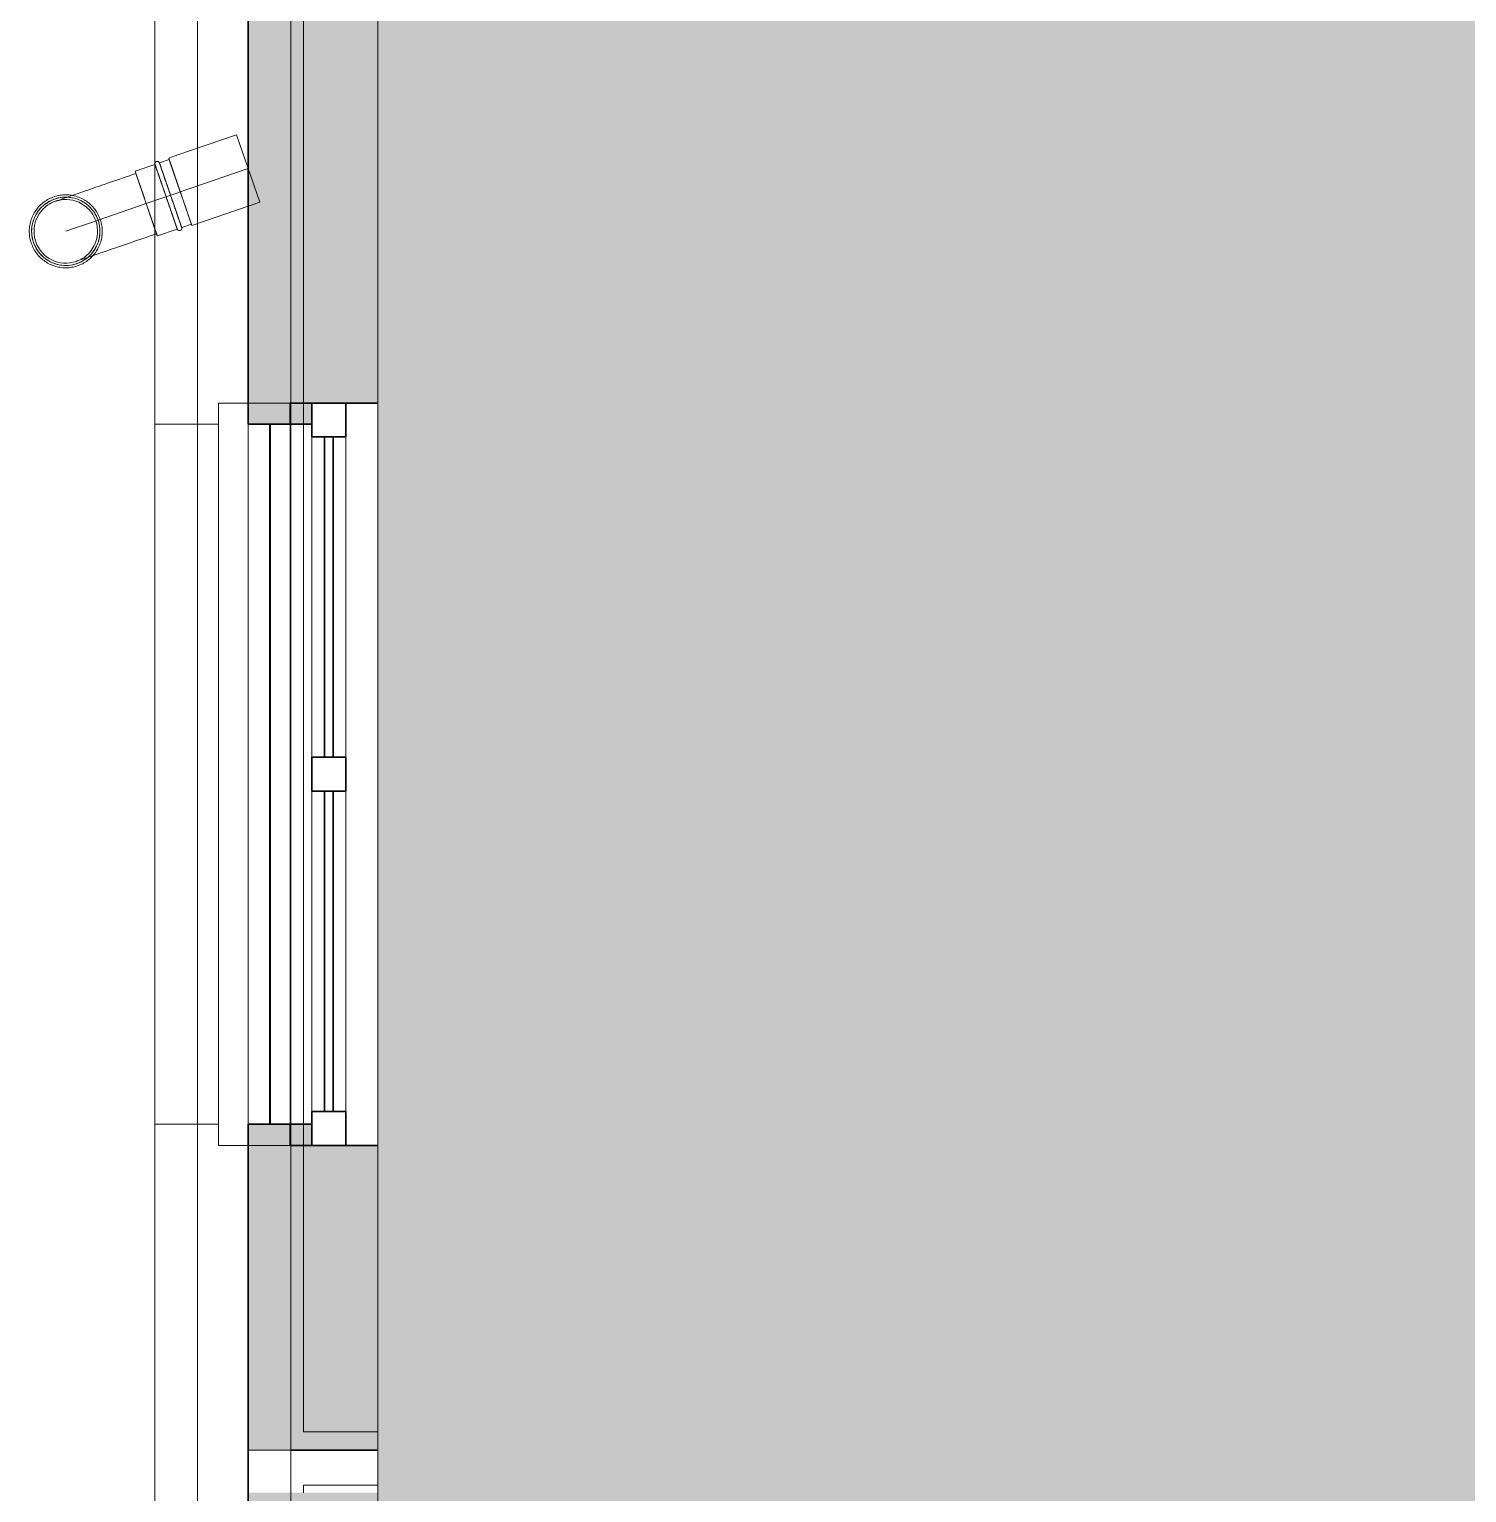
# Model space of a CAD drawing. Header units: millimetres. Extents: x -2861 to 222032, y -45352 to 20466.
# Drawn here: x 10116 to 13503, y -1227 to 2223 of the extents above; entities that cross this region are included whole.
import ezdxf

# ---------------------------------------------------------------- set-up
doc = ezdxf.new("R2010")
doc.units = ezdxf.units.MM
for name, color, linetype, lineweight in [('A-DETL-GENF', 92, 'Continuous', 13), ('A-DETL-THIN', 151, 'Continuous', 13), ('A-GENM', 13, 'Continuous', 13), ('A-GLAZ', 151, 'Continuous', 13), ('A-WALL', 113, 'Continuous', 13), ('A-WALL-PATT', 111, 'Continuous', 35), ('P-PIPE', 3, 'Continuous', 13), ('P-PIPE-CNTR', 3, 'Continuous', 13), ('Q-SPCQ', 91, 'Continuous', 13)]:
    doc.layers.add(name, color=color, linetype=linetype, lineweight=lineweight)
pattern_1 = [(315, (10732.01, 2261.02), (143.684, 143.684), []), (270, (10799.32, 2032.07), (143.684, -143.684), [25.4, -261.968]), (315, (10799.31, 2006.67), (143.684, 143.684), [25.4, -177.8]), (0, (10817.27, 1988.71), (143.684, 143.684), [25.4, -261.968]), (45, (10842.68, 1988.71), (-143.684, 143.684), [25.4, -177.8]), (270, (10860.64, 2032.07), (143.684, -143.684), [25.4, -261.968]), (315, (10842.67, 2050.03), (143.684, 143.684), [25.4, -177.8]), (0, (10817.28, 2050.03), (143.684, 143.684), [25.4, -261.968]), (45, (10799.32, 2032.07), (-143.684, 143.684), [25.4, -177.8]), (315, (10883.86, 1965.5), (143.684, 143.684), [50.8, -152.4])]

# ---------------------------------------------------------------- blocks, each defined once
blk = doc.blocks.new('Koleno_ nerezová ocel_ lisované - Standardní-1029385-2NP_DEMOLICE A')
at = {"layer": 'P-PIPE', "color": 9}
for p, q in [((10412, 1904), (10365.3, 1888)), ((10365.3, 1888), (10391.6, 1811.9)), ((10391.6, 1811.9), (10412.2, 1752))]:
    blk.add_line(p, q, dxfattribs=at)
at = {"layer": 'P-PIPE', "color": 254}
for p, q in [((10412, 1906.5), (10412, 1906.7)), ((10412, 1905.2), (10412, 1905.4)), ((10412.2, 1904.1), (10412.2, 1904.3)), ((10412.2, 1904.1), (10415.8, 1893.9)), ((10412.2, 1904.1), (10419.9, 1881.8)), ((10412.5, 1903.5), (10412.4, 1903.8)), ((10412.8, 1908.8), (10412.9, 1909)), ((10413.1, 1909.3), (10413.3, 1909.5)), ((10413.7, 1900), (10413.3, 1900.9)), ((10414, 1898.9), (10413.7, 1900)), ((10414.4, 1897.8), (10414, 1898.9)), ((10414.9, 1896.5), (10414.4, 1897.8)), ((10417.5, 1911.4), (10417.8, 1911.4)), ((10419.7, 1910.9), (10419.9, 1910.8)), ((10419.9, 1910.8), (10420.1, 1910.7)), ((10420.1, 1910.7), (10420.3, 1910.6)), ((10420.3, 1910.6), (10420.4, 1910.5)), ((10421.1, 1910), (10421.3, 1909.8)), ((10421.9, 1909.2), (10422, 1909)), ((10422, 1909), (10422.1, 1908.8)), ((10445.7, 1915.6), (10422.6, 1907.7)), ((10423.5, 1905.1), (10422.6, 1907.7)), ((10448.9, 1831.6), (10422.6, 1907.7)), ((10423, 1906.6), (10422.9, 1907)), ((10423.2, 1906), (10423, 1906.6)), ((10423.5, 1905.3), (10423.2, 1906)), ((10423.7, 1904.5), (10423.5, 1905.3)), ((10448.9, 1831.6), (10423.5, 1905.1)), ((10423.7, 1904.7), (10424, 1903.8)), ((10424, 1903.8), (10424.3, 1902.8)), ((10424.3, 1902.8), (10424.7, 1901.7)), ((10424.7, 1901.7), (10425.1, 1900.4)), ((10425.1, 1900.4), (10425.6, 1899.1)), ((10425.6, 1899.1), (10426.1, 1897.6)), ((10426.2, 1897.5), (10426.6, 1896.1)), ((10471.9, 1839.5), (10445.7, 1915.6)), ((10446.6, 1913), (10445.7, 1915.6)), ((10471.9, 1839.5), (10446.6, 1913)), ((10365.3, 1888), (10366.9, 1883.3)), ((10366.9, 1883.3), (10368.9, 1877.8)), ((10391.6, 1811.9), (10367.1, 1882.8)), ((10379.3, 1847.3), (10367.1, 1882.8)), ((10368.9, 1877.8), (10373, 1865.7)), ((10373, 1865.7), (10378.5, 1849.9)), ((10415.3, 1895.1), (10414.9, 1896.5)), ((10415.2, 1895.5), (10415.7, 1894.1)), ((10415.8, 1893.9), (10415.3, 1895.1)), ((10415.8, 1893.9), (10419.9, 1881.8)), ((10419.9, 1881.8), (10425.3, 1866.1)), ((10419.9, 1881.8), (10425.3, 1866.1)), ((10425.2, 1866.5), (10426.1, 1863.9)), ((10425.3, 1866.1), (10438.5, 1828)), ((10425.3, 1866.1), (10438.5, 1828)), ((10426.6, 1896.1), (10427.2, 1894.4)), ((10427.2, 1894.4), (10427.8, 1892.6)), ((10427.8, 1892.6), (10428.5, 1890.8)), ((10428.7, 1890.2), (10428, 1892.1)), ((10428.5, 1890.8), (10429.1, 1888.8)), ((10429.1, 1888.8), (10429.9, 1886.8)), ((10429.9, 1886.8), (10430.6, 1884.6)), ((10430.6, 1884.6), (10431.4, 1882.4)), ((10431.4, 1882.4), (10432.2, 1880.1)), ((10432.2, 1880.1), (10433, 1877.7)), ((10433, 1877.7), (10433.8, 1875.2)), ((10433.8, 1875.2), (10434.7, 1872.7)), ((10434.7, 1872.7), (10435.6, 1870.1)), ((10435.7, 1869.6), (10436.5, 1867.5)), ((10436.5, 1867.5), (10437.4, 1864.7)), ((10437.4, 1864.7), (10438.4, 1862)), ((10219, 1830.9), (10218.1, 1831)), ((10229, 1828.2), (10225.7, 1829.2)), ((10232.2, 1827.1), (10229, 1828.2)), ((10378.5, 1849.9), (10384.8, 1831.6)), ((10391.6, 1811.9), (10379.3, 1847.3)), ((10384.8, 1831.6), (10391.6, 1811.9)), ((10434, 1840.9), (10435, 1837.9)), ((10438.4, 1862), (10439.4, 1859.2)), ((10439.4, 1859.2), (10440.3, 1856.3)), ((10440.3, 1856.3), (10441.3, 1853.4)), ((10441.3, 1853.4), (10442.3, 1850.5)), ((10442.3, 1850.5), (10443.4, 1847.5)), ((10443.4, 1847.5), (10444.4, 1844.5)), ((10444.4, 1844.5), (10445.4, 1841.5)), ((10445.4, 1841.5), (10446.5, 1838.5)), ((10446.5, 1838.5), (10447.5, 1835.4)), ((10447.5, 1835.4), (10448.6, 1832.4)), ((10448.6, 1832.4), (10448.9, 1831.6)), ((10448.9, 1831.6), (10449.9, 1828.5)), ((10449.1, 1830.8), (10448.9, 1831.6)), ((10455.6, 1811.9), (10448.9, 1831.6)), ((10455.6, 1811.9), (10448.9, 1831.6)), ((10478.7, 1819.8), (10471.9, 1839.5)), ((10478.7, 1819.8), (10471.9, 1839.5)), ((10235.1, 1825.9), (10232.2, 1827.1)), ((10238.5, 1824.4), (10235.4, 1825.8)), ((10247.6, 1819.5), (10245, 1821)), ((10258.6, 1811.3), (10256, 1813.5)), ((10261.2, 1809), (10258.6, 1811.3)), ((10268.2, 1801.4), (10266, 1804)), ((10274.3, 1793.1), (10272.4, 1796)), ((10412.1, 1752.2), (10391.6, 1811.9)), ((10397.9, 1793.5), (10391.6, 1811.9)), ((10391.6, 1811.9), (10410.1, 1758)), ((10438.7, 1827.2), (10438.5, 1828)), ((10438.5, 1828), (10463.8, 1754.5)), ((10438.5, 1828), (10464.7, 1751.9)), ((10462, 1793.5), (10455.6, 1811.9)), ((10467.4, 1777.8), (10455.6, 1811.9)), ((10485, 1801.5), (10478.7, 1819.8)), ((10485, 1801.5), (10478.7, 1819.8)), ((10490.5, 1785.7), (10485, 1801.5)), ((10490.5, 1785.7), (10485, 1801.5)), ((10276.1, 1790.2), (10274.3, 1793.1)), ((10277.7, 1787.3), (10276.1, 1790.2)), ((10283.3, 1774.6), (10282.1, 1777.8)), ((10412.1, 1752.2), (10397.9, 1793.5)), ((10455.9, 1777.2), (10455.2, 1779.5)), ((10456.7, 1775), (10455.9, 1777.2)), ((10457.4, 1772.8), (10456.7, 1775)), ((10458.2, 1770.8), (10457.4, 1772.8)), ((10458.8, 1768.8), (10458.2, 1770.8)), ((10459.5, 1767), (10458.8, 1768.8)), ((10460.1, 1765.2), (10459.5, 1767)), ((10460.7, 1763.5), (10460.1, 1765.2)), ((10461.1, 1762.1), (10460.7, 1763.5)), ((10461.7, 1760.5), (10461.2, 1761.9)), ((10462.2, 1759.1), (10461.7, 1760.5)), ((10467.4, 1777.8), (10462, 1793.5)), ((10465.6, 1783.1), (10464.7, 1785.5)), ((10466.3, 1780.8), (10465.6, 1783.1)), ((10471.6, 1765.7), (10467.4, 1777.8)), ((10475.1, 1755.5), (10467.4, 1777.8)), ((10475.1, 1755.5), (10471.6, 1765.7)), ((10472.6, 1762.7), (10472.1, 1764.1)), ((10475.1, 1755.5), (10498.1, 1763.4)), ((10494.6, 1773.6), (10490.5, 1785.7)), ((10494.6, 1773.6), (10490.5, 1785.7)), ((10497.2, 1766), (10494.6, 1773.6)), ((10497.2, 1766), (10494.6, 1773.6)), ((10498.1, 1763.4), (10497.2, 1766)), ((10498.1, 1763.4), (10497.2, 1766)), ((10287.7, 1752.9), (10287.5, 1756)), ((10410.1, 1758), (10412.2, 1752)), ((10412, 1739.6), (10413.9, 1740.2)), ((10416, 1740.9), (10412.1, 1752.2)), ((10416, 1740.9), (10412.1, 1752.2)), ((10412.2, 1752), (10414.3, 1745.9)), ((10412.2, 1752), (10414.3, 1745.9)), ((10413.9, 1740.2), (10416, 1740.9)), ((10414.3, 1745.9), (10416.2, 1740.4)), ((10414.3, 1745.9), (10417.8, 1735.7)), ((10416.2, 1740.4), (10416.9, 1738.3)), ((10416.9, 1738.3), (10417.8, 1735.7)), ((10417.8, 1735.7), (10464.7, 1751.9)), ((10462.6, 1757.9), (10462.2, 1759.1)), ((10463, 1756.8), (10462.6, 1757.9)), ((10463.3, 1755.8), (10463, 1756.8)), ((10463.6, 1754.9), (10463.3, 1755.8)), ((10463.8, 1754.5), (10464.7, 1751.9)), ((10464.7, 1751.9), (10464.7, 1751.9)), ((10464.7, 1751.8), (10464.7, 1751.9)), ((10466.5, 1749.3), (10466.3, 1749.5)), ((10467.2, 1748.8), (10467, 1749)), ((10474.8, 1756.1), (10475, 1755.8)), ((10475, 1755.8), (10475, 1755.6)), ((10475, 1755.6), (10475.1, 1755.5)), ((10475.1, 1755.5), (10475.1, 1755.5)), ((10475.2, 1754.8), (10475.3, 1754.6)), ((10475.3, 1754.6), (10475.3, 1754.4)), ((10266.3, 1689.5), (10268.3, 1691.8)), ((10268.3, 1691.8), (10270.4, 1694.5)), ((10270.4, 1694.5), (10272.5, 1697.3)), ((10272.5, 1697.4), (10274.4, 1700.2)), ((10274.4, 1700.2), (10276.2, 1703.1)), ((10276.3, 1703.3), (10277.5, 1705.5)), ((10277.9, 1706.1), (10279.4, 1709.2)), ((10282.3, 1715.9), (10283.3, 1718.7)), ((10283.3, 1718.7), (10284.4, 1722))]:
    blk.add_line(p, q, dxfattribs=at)
at = {"layer": 'P-PIPE', "color": 9, "flags": 128}
for points in [[(10412, 1905.4), (10412, 1905.6), (10411.9, 1905.8), (10411.9, 1906.1), (10412, 1906.3), (10412, 1906.5)], [(10367.1, 1882.8), (10359.6, 1880.2), (10352, 1877.6), (10344.4, 1875), (10336.9, 1872.4), (10329.5, 1869.8), (10322.1, 1867.3), (10314.7, 1864.7), (10307.5, 1862.2), (10300.4, 1859.8), (10293.3, 1857.3), (10286.4, 1855), (10279.6, 1852.6), (10272.9, 1850.3), (10266.4, 1848.1), (10260.1, 1845.9), (10253.9, 1843.8), (10247.9, 1841.7), (10242.1, 1839.7), (10236.5, 1837.8), (10231.1, 1835.9), (10226, 1834.2), (10221, 1832.5), (10216.3, 1830.8), (10211.8, 1829.3), (10207.6, 1827.8), (10203.6, 1826.5), (10199.9, 1825.2), (10196.5, 1824), (10193.3, 1822.9), (10190.4, 1821.9), (10187.8, 1821), (10185.5, 1820.2), (10183.5, 1819.5), (10181.8, 1818.9), (10180.3, 1818.4), (10179.2, 1818), (10178.3, 1817.8), (10177.8, 1817.6), (10177.6, 1817.5), (10177.6, 1817.5)], [(10217.8, 1831.1), (10215.6, 1831.5), (10212.2, 1832), (10208.8, 1832.3), (10205.3, 1832.5), (10201.9, 1832.6), (10198.5, 1832.5), (10195, 1832.3), (10191.6, 1832), (10188.2, 1831.5), (10184.8, 1830.8), (10181.5, 1830.1), (10178.1, 1829.2), (10174.9, 1828.2), (10171.6, 1827), (10168.4, 1825.8), (10165.3, 1824.4), (10162.2, 1822.8), (10159.2, 1821.2), (10156.2, 1819.4), (10153.4, 1817.5), (10150.6, 1815.5), (10147.8, 1813.4), (10145.2, 1811.2), (10142.7, 1808.9), (10140.2, 1806.4), (10137.9, 1803.9), (10135.7, 1801.3), (10133.5, 1798.6), (10131.5, 1795.8), (10129.6, 1793), (10127.8, 1790.1), (10126.1, 1787.1), (10124.5, 1784), (10123.1, 1780.9), (10121.8, 1777.7), (10120.6, 1774.4), (10119.6, 1771.2), (10118.7, 1767.9), (10117.9, 1764.5), (10117.2, 1761.1), (10116.7, 1757.7), (10116.3, 1754.3), (10116.1, 1750.9), (10116, 1747.4), (10116, 1744), (10116.2, 1740.6), (10116.5, 1737.1), (10116.9, 1733.7), (10117.5, 1730.3), (10118.2, 1727), (10119.1, 1723.6), (10120.1, 1720.3), (10120.7, 1718.6)], [(10226.4, 1675.7), (10226.5, 1675.7), (10227, 1675.9), (10227.8, 1676.1), (10228.8, 1676.5), (10230.2, 1677), (10231.8, 1677.5), (10233.8, 1678.2), (10236, 1679), (10238.5, 1679.8), (10241.4, 1680.8), (10244.5, 1681.9), (10247.8, 1683), (10251.5, 1684.3), (10255.4, 1685.6), (10259.5, 1687.1), (10263.9, 1688.6), (10268.6, 1690.2), (10273.4, 1691.9), (10278.6, 1693.6), (10283.9, 1695.5), (10289.4, 1697.4), (10295.2, 1699.3), (10301.1, 1701.4), (10307.2, 1703.5), (10313.5, 1705.7), (10320, 1707.9), (10326.6, 1710.2), (10333.4, 1712.5), (10340.3, 1714.9), (10347.3, 1717.3), (10354.4, 1719.7), (10361.6, 1722.2), (10368.9, 1724.7), (10376.3, 1727.3), (10383.8, 1729.8), (10391.2, 1732.4), (10398.8, 1735), (10406.3, 1737.6), (10412, 1739.6)], [(10120.7, 1718.6), (10121.8, 1715.3), (10123.2, 1712.2), (10124.6, 1709), (10126.2, 1706), (10127.8, 1703), (10129.7, 1700.1), (10131.6, 1697.2), (10133.6, 1694.4), (10135.7, 1691.7), (10138, 1689.1), (10140.3, 1686.6), (10142.8, 1684.2), (10145.3, 1681.9), (10148, 1679.7), (10150.7, 1677.6), (10153.5, 1675.6), (10156.4, 1673.7), (10159.3, 1671.9), (10162.3, 1670.3), (10165.4, 1668.7), (10168.6, 1667.3), (10171.7, 1666.1), (10175, 1664.9), (10178.3, 1663.9), (10181.6, 1663), (10185, 1662.3), (10188.3, 1661.7), (10191.8, 1661.2), (10195.2, 1660.8), (10198.6, 1660.6), (10202, 1660.6), (10205.5, 1660.6), (10208.9, 1660.9), (10212.3, 1661.2), (10215.7, 1661.7), (10219.1, 1662.3), (10222.5, 1663.1), (10225.8, 1663.9), (10229.1, 1665), (10232.3, 1666.1), (10235.5, 1667.4), (10238.7, 1668.8), (10241.8, 1670.3), (10244.8, 1672), (10247.7, 1673.8), (10250.6, 1675.6), (10253.4, 1677.6), (10256.1, 1679.8), (10258.7, 1682), (10261.3, 1684.3), (10263.7, 1686.7), (10266.1, 1689.2)]]:
    blk.add_lwpolyline(points, dxfattribs=at)
at = {"layer": 'P-PIPE', "color": 254, "flags": 128}
for points in [[(10412, 1906.7), (10412, 1906.9), (10412.1, 1907.2), (10412.1, 1907.4), (10412.2, 1907.6), (10412.3, 1907.8), (10412.4, 1908), (10412.4, 1908.2), (10412.5, 1908.4), (10412.6, 1908.6), (10412.8, 1908.8)], [(10412.2, 1904.3), (10412.1, 1904.5), (10412.1, 1904.8), (10412, 1905), (10412, 1905.2)], [(10412.2, 1904.1), (10412.3, 1904.1), (10412.3, 1903.9), (10412.4, 1903.6)], [(10412.4, 1903.8), (10412.3, 1904), (10412.2, 1904.1), (10412.2, 1904.1)], [(10412.4, 1903.6), (10412.6, 1903.1), (10412.8, 1902.6), (10413, 1901.9), (10413.3, 1901.2), (10413.6, 1900.3), (10413.9, 1899.2)], [(10413.3, 1900.9), (10413.1, 1901.7), (10412.8, 1902.4), (10412.6, 1903), (10412.5, 1903.5)], [(10412.9, 1909), (10413, 1909.1), (10413.1, 1909.3)], [(10413.3, 1909.5), (10413.4, 1909.6), (10413.6, 1909.8), (10413.7, 1910)], [(10413.7, 1910), (10413.9, 1910.1), (10414.1, 1910.2), (10414.2, 1910.4), (10414.4, 1910.5), (10414.6, 1910.6), (10414.8, 1910.7), (10415, 1910.8), (10415.2, 1910.9), (10415.4, 1911), (10415.6, 1911.1), (10415.8, 1911.2), (10416, 1911.2), (10416.2, 1911.3)], [(10413.9, 1899.2), (10414.3, 1898.1), (10414.7, 1896.9), (10415.2, 1895.5)], [(10416.2, 1911.3), (10416.4, 1911.3), (10416.7, 1911.4), (10416.9, 1911.4), (10417.1, 1911.4), (10417.3, 1911.4), (10417.5, 1911.4)], [(10417.8, 1911.4), (10418, 1911.4), (10418.2, 1911.4), (10418.4, 1911.3), (10418.6, 1911.3), (10418.8, 1911.2), (10419.1, 1911.2), (10419.3, 1911.1), (10419.5, 1911), (10419.7, 1910.9)], [(10420.4, 1910.5), (10420.6, 1910.4), (10420.8, 1910.3), (10421, 1910.1), (10421.1, 1910)], [(10421.3, 1909.8), (10421.5, 1909.7), (10421.6, 1909.5), (10421.7, 1909.3), (10421.9, 1909.2)], [(10422.1, 1908.8), (10422.2, 1908.6), (10422.3, 1908.4), (10422.4, 1908.2), (10422.5, 1908), (10422.6, 1907.8), (10422.6, 1907.7)], [(10422.6, 1907.7), (10422.7, 1907.6), (10422.7, 1907.5)], [(10422.9, 1907), (10422.8, 1907.4), (10422.7, 1907.6), (10422.6, 1907.7), (10422.6, 1907.7)], [(10422.7, 1907.5), (10422.8, 1907.2), (10423, 1906.7), (10423.2, 1906.2), (10423.4, 1905.5), (10423.7, 1904.7)], [(10428, 1892.1), (10427.4, 1893.9), (10426.8, 1895.6), (10426.3, 1897.2), (10425.7, 1898.7), (10425.3, 1900.1), (10424.8, 1901.4), (10424.4, 1902.5), (10424.1, 1903.6), (10423.7, 1904.5)], [(10415.7, 1894.1), (10416.2, 1892.5), (10416.8, 1890.8), (10417.4, 1889.1), (10418.1, 1887.2), (10418.7, 1885.2), (10419.5, 1883.2), (10420.2, 1881), (10421, 1878.8), (10421.8, 1876.5), (10422.6, 1874.1), (10423.4, 1871.7)], [(10425.3, 1866.1), (10424.5, 1868.4), (10423.7, 1871), (10422.8, 1873.5), (10422, 1875.9), (10421.2, 1878.2), (10420.4, 1880.4), (10419.7, 1882.6), (10418.9, 1884.7), (10418.3, 1886.7), (10417.6, 1888.6), (10417, 1890.4), (10416.4, 1892.1), (10415.9, 1893.6)], [(10423.4, 1871.7), (10424.3, 1869.1), (10425.2, 1866.5)], [(10438.5, 1828), (10437.4, 1831), (10436.4, 1834.1), (10435.3, 1837.1), (10434.3, 1840.1), (10433.2, 1843.1), (10432.2, 1846.1), (10431.2, 1849), (10430.2, 1851.9), (10429.2, 1854.8), (10428.2, 1857.6), (10427.3, 1860.4), (10426.4, 1863.2), (10425.4, 1865.8)], [(10426.1, 1863.9), (10427, 1861.2), (10428, 1858.4), (10429, 1855.6), (10429.9, 1852.7), (10430.9, 1849.8)], [(10434.1, 1874.6), (10433.2, 1877), (10432.4, 1879.4), (10431.6, 1881.8), (10430.8, 1884), (10430.1, 1886.2), (10429.3, 1888.3), (10428.7, 1890.2)], [(10446.8, 1837.7), (10445.7, 1840.7), (10444.7, 1843.7), (10443.6, 1846.7), (10442.6, 1849.7), (10441.6, 1852.6), (10440.6, 1855.5), (10439.6, 1858.4), (10438.6, 1861.2), (10437.7, 1864), (10436.8, 1866.7), (10435.8, 1869.4), (10434.9, 1872), (10434.1, 1874.6)], [(10225.6, 1829.3), (10222.4, 1830.1), (10219, 1830.9)], [(10430.9, 1849.8), (10431.9, 1846.9), (10433, 1843.9), (10434, 1840.9)], [(10435, 1837.9), (10436.1, 1834.9), (10437.1, 1831.9), (10438.2, 1828.8), (10438.5, 1828)], [(10448.9, 1831.6), (10447.8, 1834.6), (10446.8, 1837.7)], [(10459.3, 1801.2), (10458.4, 1804), (10457.4, 1806.9), (10456.4, 1809.8), (10455.4, 1812.7), (10454.3, 1815.7), (10453.3, 1818.6), (10452.3, 1821.7), (10451.2, 1824.7), (10450.2, 1827.7), (10449.1, 1830.8)], [(10449.9, 1828.5), (10450.9, 1825.5), (10452, 1822.5), (10453, 1819.5), (10454.1, 1816.5)], [(10244.6, 1821.2), (10241.6, 1822.9), (10238.5, 1824.4)], [(10255.6, 1813.8), (10253.3, 1815.6), (10250.5, 1817.6), (10247.8, 1819.3)], [(10266, 1804), (10263.6, 1806.5), (10261.7, 1808.4)], [(10272.3, 1796.1), (10270.4, 1798.7), (10268.3, 1801.3)], [(10438.5, 1828), (10439.5, 1825), (10440.5, 1821.9), (10441.6, 1818.9), (10442.6, 1815.9), (10443.7, 1812.9)], [(10440.8, 1821.1), (10439.8, 1824.1), (10438.7, 1827.2)], [(10445, 1809.1), (10443.9, 1812.1), (10442.9, 1815.1), (10441.9, 1818.1), (10440.8, 1821.1)], [(10443.7, 1812.9), (10444.7, 1809.9), (10445.7, 1807)], [(10447, 1803.3), (10446, 1806.2), (10445, 1809.1)], [(10445.7, 1807), (10446.7, 1804.1), (10447.7, 1801.2)], [(10451.6, 1789.9), (10450.8, 1792.1), (10449.9, 1794.8), (10448.9, 1797.6), (10447.9, 1800.4), (10447, 1803.3)], [(10447.7, 1801.2), (10448.7, 1798.4), (10449.6, 1795.6)], [(10449.6, 1795.6), (10450.6, 1792.9), (10451.5, 1790.2)], [(10454.1, 1816.5), (10455.1, 1813.5), (10456.1, 1810.5), (10457.1, 1807.6), (10458.1, 1804.8), (10459.1, 1801.9), (10460, 1799.2), (10461, 1796.4), (10461.9, 1793.8)], [(10461.2, 1795.7), (10460.3, 1798.4), (10459.3, 1801.2)], [(10464.7, 1785.5), (10463.9, 1787.9), (10463, 1790.5), (10462.1, 1793.1), (10461.2, 1795.7)], [(10282.1, 1777.8), (10280.8, 1781), (10279.4, 1784.1), (10277.8, 1787.2)], [(10286.4, 1763.2), (10285.7, 1766.2), (10284.9, 1769.5), (10283.9, 1772.8), (10283.3, 1774.6)], [(10287.5, 1756), (10287, 1759.4), (10286.4, 1762.8)], [(10451.5, 1790.2), (10452.4, 1787.6), (10453.3, 1785)], [(10455.2, 1779.5), (10454.3, 1781.9), (10453.5, 1784.3), (10452.6, 1786.9), (10451.7, 1789.5)], [(10453.3, 1785), (10454.1, 1782.5), (10454.9, 1780.1)], [(10454.9, 1780.1), (10455.7, 1777.8), (10456.5, 1775.6)], [(10456.5, 1775.6), (10457.3, 1773.4), (10458, 1771.3)], [(10458, 1771.3), (10458.7, 1769.3), (10459.3, 1767.4)], [(10459.3, 1767.4), (10459.9, 1765.7), (10460.5, 1764)], [(10460.5, 1764), (10461.1, 1762.4), (10461.6, 1760.9), (10462, 1759.5), (10462.5, 1758.2), (10462.9, 1757.1), (10463.2, 1756)], [(10462, 1793.5), (10462.8, 1791.2), (10463.7, 1788.6), (10464.5, 1786.1), (10465.3, 1783.7), (10466.1, 1781.4), (10466.9, 1779.1), (10467.4, 1777.8)], [(10469.9, 1770.5), (10469.2, 1772.4), (10468.6, 1774.4), (10467.9, 1776.4), (10467.1, 1778.6), (10466.3, 1780.8)], [(10467.4, 1777.8), (10467.7, 1777), (10468.4, 1774.9), (10469.1, 1772.9), (10469.7, 1771), (10470.3, 1769.2), (10470.9, 1767.5), (10471.5, 1765.9)], [(10472.1, 1764.1), (10471.6, 1765.5), (10471.1, 1767.1), (10470.5, 1768.8), (10469.9, 1770.5)], [(10471.6, 1765.7), (10472, 1764.5), (10472.4, 1763.1), (10472.9, 1761.8), (10473.3, 1760.6), (10473.6, 1759.6), (10474, 1758.7), (10474.2, 1758.1)], [(10473.7, 1759.3), (10473.4, 1760.3), (10473, 1761.5), (10472.6, 1762.7)], [(10475.1, 1755.5), (10475, 1755.5), (10475, 1755.7), (10474.9, 1756), (10474.7, 1756.4), (10474.5, 1757), (10474.3, 1757.7), (10474, 1758.4), (10473.7, 1759.3)], [(10284.5, 1722.4), (10285.3, 1725.3), (10286.1, 1728.7), (10286.6, 1731.5)], [(10286.7, 1732), (10287.3, 1735.4), (10287.6, 1738.9), (10287.9, 1742.3), (10288, 1745.7), (10287.9, 1749.2), (10287.8, 1752.6)], [(10463.2, 1756), (10463.6, 1755.1), (10463.8, 1754.3)], [(10464.7, 1751.9), (10464.6, 1751.9), (10464.6, 1752.1), (10464.5, 1752.4), (10464.3, 1752.9), (10464.1, 1753.4), (10463.9, 1754.1), (10463.6, 1754.9)], [(10463.8, 1754.3), (10464.1, 1753.6), (10464.3, 1753)], [(10464.3, 1753), (10464.4, 1752.5), (10464.6, 1752.2)], [(10464.6, 1752.2), (10464.6, 1752), (10464.7, 1751.9)], [(10464.9, 1751.4), (10464.8, 1751.6), (10464.7, 1751.8)], [(10466.3, 1749.5), (10466.2, 1749.6), (10466, 1749.8), (10465.8, 1749.9), (10465.7, 1750.1), (10465.6, 1750.2), (10465.4, 1750.4), (10465.3, 1750.6), (10465.2, 1750.8), (10465.1, 1751), (10465, 1751.2), (10464.9, 1751.4)], [(10467, 1749), (10466.9, 1749.1), (10466.7, 1749.2), (10466.5, 1749.3)], [(10475.3, 1754.4), (10475.3, 1754.2), (10475.4, 1754), (10475.4, 1753.7), (10475.4, 1753.5), (10475.3, 1753.3), (10475.3, 1753.1), (10475.3, 1752.9), (10475.3, 1752.6), (10475.2, 1752.4), (10475.2, 1752.2), (10475.1, 1752), (10475, 1751.8), (10475, 1751.6), (10474.9, 1751.4), (10474.8, 1751.2), (10474.7, 1751), (10474.6, 1750.8), (10474.4, 1750.6), (10474.3, 1750.4), (10474.2, 1750.3), (10474, 1750.1), (10473.9, 1749.9), (10473.7, 1749.8), (10473.6, 1749.6), (10473.4, 1749.5), (10473.2, 1749.3), (10473.1, 1749.2), (10472.9, 1749.1), (10472.7, 1749), (10472.5, 1748.9), (10472.3, 1748.8), (10472.1, 1748.7), (10471.9, 1748.6), (10471.7, 1748.5), (10471.5, 1748.4), (10471.3, 1748.4), (10471.1, 1748.3), (10470.9, 1748.3), (10470.6, 1748.2), (10470.4, 1748.2), (10470.2, 1748.2), (10470, 1748.2), (10469.8, 1748.2), (10469.5, 1748.2), (10469.3, 1748.2), (10469.1, 1748.2), (10468.9, 1748.3), (10468.7, 1748.3), (10468.5, 1748.4), (10468.2, 1748.4), (10468, 1748.5), (10467.8, 1748.6), (10467.6, 1748.7), (10467.4, 1748.7), (10467.2, 1748.8)], [(10474.2, 1757.9), (10474.5, 1757.2), (10474.7, 1756.6), (10474.8, 1756.1)], [(10475.1, 1755.5), (10475.1, 1755.3), (10475.2, 1755), (10475.2, 1754.8)], [(10279.4, 1709.2), (10280.9, 1712.3), (10282.2, 1715.5)]]:
    blk.add_lwpolyline(points, dxfattribs=at)
at = {"layer": 'P-PIPE', "color": 9}
for radius, start, end in [(80.5, 88.8317, 199), (75, 139, 199), (80.5, 199, 309.1849), (75, 199, 289)]:
    blk.add_arc((10202, 1746.6), radius, start, end, dxfattribs=at)
at = {"layer": 'P-PIPE', "color": 254}
for radius, start, end in [(80.5, 139, 154), (80.5, 139, 154), (80.5, 139, 154), (80.5, 124, 139), (80.5, 124, 139), (80.5, 124, 139), (75, 124, 139), (80.5, 88.8317, 124), (80.5, 109, 124), (80.5, 109, 124), (75, 109, 124), (80.5, 94, 109), (80.5, 94, 109), (75, 106.7303, 109), (75, 106.1567, 106.6454), (75, 95.3109, 106.0292), (75, 94, 95.0023), (80.5, 88.8317, 94), (80.5, 88.8317, 94), (75, 49, 94), (80.5, 79, 88.8317), (80.5, 79, 88.8317), (80.5, 79, 88.8317), (80.5, 79, 88.8317), (80.5, 49, 78.6954), (80.5, 49, 78.6954), (80.5, 64, 78.6954), (80.5, 64, 78.6954), (80.5, 49, 64), (80.5, 49, 64), (75, 36.8685, 49), (80.5, 36.9348, 48.7351), (80.5, 36.9348, 48.7351), (80.5, 36.9348, 48.7351), (80.5, 36.9348, 48.7351), (80.5, 19, 36.0183), (80.5, 19, 36.0183), (80.5, 19, 36.0183), (80.5, 34, 36.0183), (80.5, 154, 184), (80.5, 169, 184), (80.5, 169, 184), (80.5, 154, 169), (80.5, 154, 169), (75, 19, 36.571), (80.5, 19, 34), (75, 334, 19), (80.5, 347.6538, 19), (80.5, 347.6538, 19), (80.5, 347.6538, 19), (80.5, 4, 19), (80.5, 184, 199), (80.5, 184, 199), (80.5, 184, 199), (80.5, 309.1849, 347.3133), (80.5, 309.1849, 347.3133), (80.5, 334, 347.3133), (80.5, 334, 347.3133), (80.5, 347.6538, 349), (80.5, 349, 4), (80.5, 199, 214), (80.5, 199, 214), (80.5, 199, 214), (80.5, 214, 229), (80.5, 214, 229), (80.5, 214, 244), (75, 304.2252, 319), (80.5, 309.1849, 334), (80.5, 309.1849, 319), (75, 319.3048, 333.5047), (80.5, 319, 334), (80.5, 229, 244), (80.5, 229, 244), (80.5, 244, 259), (80.5, 244, 259), (80.5, 244, 274), (80.5, 259, 274), (80.5, 259, 274), (80.5, 274, 304), (80.5, 274, 289), (80.5, 274, 289), (75, 289, 290.9615), (80.5, 289, 304), (80.5, 289, 304), (75, 291.148, 291.9304), (75, 291.9304, 304), (80.5, 304, 309.1849), (80.5, 304, 309.1849), (80.5, 304, 309.1849)]:
    blk.add_arc((10202, 1746.6), radius, start, end, dxfattribs=at)
blk = doc.blocks.new('OKNO_2k_ - OKNO_2k_1750 x 1750-V39-2NP_DEMOLICE A')
at = {"layer": 'A-GLAZ', "color": 253, "lineweight": 35}
for p, q in [((-825, 126), (-875, 126)), ((-875, 126), (-875, 125)), ((-825, 125), (-825, 126)), ((825, 126), (825, 125)), ((875, 126), (825, 126)), ((875, 125), (875, 126)), ((-795, 75), (-825, 75)), ((-795, -5), (-795, 75)), ((40, 75), (-40, 75)), ((-40, 75), (-40, -5)), ((40, -5), (40, 75)), ((825, 75), (795, 75)), ((795, 75), (795, -5)), ((-40, 45), (-795, 45)), ((-795, 45), (-795, 25)), ((-40, 25), (-40, 45)), ((795, 45), (40, 45)), ((40, 45), (40, 25)), ((795, 25), (795, 45)), ((-795, 25), (-40, 25)), ((40, 25), (795, 25)), ((-875, -5), (-795, -5)), ((-40, -5), (40, -5)), ((795, -5), (875, -5))]:
    blk.add_line(p, q, dxfattribs=at)
at = {"layer": 'A-GLAZ', "color": 254}
for p, q in [((-825, 126), (-875, 126)), ((-875, 126), (-875, 125)), ((-875, 125), (-875, 75)), ((-825, 125), (-825, 126)), ((825, 126), (-825, 126)), ((825, 126), (-825, 126)), ((-825, 75), (-825, 125)), ((875, 126), (825, 126)), ((825, 125), (825, 126)), ((825, 75), (825, 125)), ((875, 126), (875, 125)), ((875, 125), (875, 75)), ((-875, 75), (-825, 75)), ((-875, 75), (-875, -5)), ((-875, 75), (-825, 75)), ((-825, 75), (-40, 75)), ((-795, 45), (-795, 75)), ((-40, 75), (40, 75)), ((40, 75), (-40, 75)), ((-40, 45), (-40, 75)), ((-40, 75), (40, 75)), ((40, 75), (825, 75)), ((40, 75), (40, 45)), ((795, 45), (795, 75)), ((825, 75), (875, 75)), ((825, 75), (875, 75)), ((875, 75), (875, -5)), ((-795, 25), (-795, 45)), ((-795, 45), (-795, 25)), ((-40, 45), (-795, 45)), ((-40, 25), (-40, 45)), ((-40, 45), (-40, 25)), ((40, 45), (40, 25)), ((40, 45), (40, 25)), ((795, 45), (40, 45)), ((795, 25), (795, 45)), ((795, 25), (795, 45)), ((-795, -5), (-795, 25)), ((-795, 25), (-40, 25)), ((-40, -5), (-40, 25)), ((40, 25), (40, -5)), ((40, 25), (795, 25)), ((795, -5), (795, 25)), ((-40, -5), (-875, -5)), ((40, -5), (-40, -5)), ((-40, -5), (40, -5)), ((40, -5), (-40, -5)), ((875, -5), (40, -5))]:
    blk.add_line(p, q, dxfattribs=at)
at = {"layer": 'A-GLAZ', "color": 231, "lineweight": 35}
for p, q in [((-875, 125), (-875, 75)), ((-825, 75), (-825, 125)), ((825, 125), (825, 75)), ((875, 75), (875, 125)), ((-875, 75), (-825, 75)), ((-875, 75), (-875, -5)), ((-825, 75), (-875, 75)), ((825, 75), (875, 75)), ((875, 75), (825, 75)), ((875, -5), (875, 75))]:
    blk.add_line(p, q, dxfattribs=at)
at = {"layer": 'A-GLAZ', "color": 10}
for p, q in [((-825, 75), (-40, 75)), ((-825, 75), (-40, 75)), ((-40, 75), (40, 75)), ((-40, 75), (40, 75)), ((40, 75), (825, 75)), ((40, 75), (825, 75))]:
    blk.add_line(p, q, dxfattribs=at)
at = {"layer": 'A-GLAZ', "color": 9}
for p, q in [((-40, 75), (-795, 75)), ((795, 75), (40, 75)), ((-795, -5), (-40, -5)), ((40, -5), (795, -5))]:
    blk.add_line(p, q, dxfattribs=at)
blk = doc.blocks.new('parapet s nosem_vnitní - parapet s nosem_vnitní-V49-2NP_DEMOLICE A')
at = {"layer": 'A-GENM', "color": 9}
for p, q in [((-875, -75), (-875, 0)), ((875, 0), (875, -75))]:
    blk.add_line(p, q, dxfattribs=at)
at = {"layer": 'A-GENM', "color": 254}
for p, q in [((-875, 0), (-875, -75)), ((-875, 0), (-40, 0)), ((-875, 0), (-40, 0)), ((-40, 0), (40, 0)), ((-40, 0), (40, 0)), ((40, 0), (875, 0)), ((40, 0), (875, 0)), ((875, -75), (875, 0))]:
    blk.add_line(p, q, dxfattribs=at)
blk = doc.blocks.new('parapet_ext - parapet_ext-V50-2NP_DEMOLICE A')
at = {"layer": 'Q-SPCQ', "color": 9}
for p, q in [((-825, 51), (-825, 100)), ((-825, 100), (825, 100)), ((825, 100), (825, 51))]:
    blk.add_line(p, q, dxfattribs=at)
at = {"layer": 'Q-SPCQ', "color": 254}
for p, q in [((-825, 100), (-825, 98)), ((-825, 100), (825, 100)), ((-825, 98), (-825, 51)), ((825, 98), (-825, 98)), ((-825, 98), (825, 98)), ((825, 98), (825, 100)), ((825, 51), (825, 98)), ((-825, 51), (-825, 50)), ((-825, 50), (-825, 51)), ((-825, 50), (-825, 0)), ((-825, 0), (-825, 50)), ((825, 51), (825, 50)), ((825, 50), (825, 51)), ((825, 50), (825, 0)), ((825, 0), (825, 50)), ((-825, 0), (-40, 0)), ((-825, 0), (-40, 0)), ((-40, 0), (40, 0)), ((-40, 0), (40, 0)), ((40, 0), (825, 0)), ((40, 0), (825, 0))]:
    blk.add_line(p, q, dxfattribs=at)

msp = doc.modelspace()

# ---------------------------------------------------------------- hatches: boundary and pattern name
at = {"layer": 'A-DETL-GENF'}
msp.add_hatch(color=9, dxfattribs=at).paths.add_polyline_path([(29038.4, -3696.1), (29038.4, 8341.9), (10937, 8341.9), (10937, -3696.1), (28923, -3696.1)])
at = {"layer": 'A-WALL'}
h = msp.add_hatch(color=10, dxfattribs=at)
h.paths.add_polyline_path([(10632, -3886.1), (10732, -3886.1), (10732, -1226.5), (10632, -1226.5), (10632, -2609.2)])
h.paths.add_polyline_path([(10682, -1126.5), (10732, -1126.5), (10732, -408.1), (10632, -408.1), (10632, -1126.5)])
h.paths.add_polyline_path([(10632, 1341.9), (10732, 1341.9), (10732, 2577.8), (10632, 2577.8), (10632, 1894.7), (10659.4, 1815.1), (10632, 1805.7), (10632, 1454.5)])
h.paths.add_polyline_path([(10632, 4327.8), (10732, 4327.8), (10732, 5547.8), (10731, 5547.8), (10731, 5582.8), (10632, 5582.8), (10632, 4820.1)])
h.paths.add_polyline_path([(10632, 7332.8), (10732, 7332.8), (10732, 8560.3), (10632, 8560.3), (10632, 7512.7)])
h = msp.add_hatch(color=10, dxfattribs=at)
h.paths.add_polyline_path([(10732.6, -3886.1), (10762, -1817.6), (10762, -1226.5), (10732, -1226.5), (10732, -3886.1)])
h.paths.add_polyline_path([(10762, -1126.5), (10762, -408.1), (10732, -408.1), (10732, -1126.5), (10758.1, -1126.5)])
h.paths.add_polyline_path([(10732, 1341.9), (10762, 1341.9), (10762, 2577.8), (10732, 2577.8), (10732, 1454.5)])
h.paths.add_polyline_path([(10762, 4327.8), (10762, 5547.8), (10732, 5547.8), (10732, 4327.8)])
h.paths.add_polyline_path([(10732, 7332.8), (10762, 7332.8), (10762, 8560.3), (10732, 8560.3), (10732, 7512.7)])
h = msp.add_hatch(color=10, dxfattribs=at)
h.paths.add_polyline_path([(10731, -408.1), (10731, -358.1), (10632, -358.1), (10632, -408.1), (10685.3, -408.1)])
h.paths.add_polyline_path([(10682, 1291.9), (10731, 1291.9), (10731, 1341.9), (10632, 1341.9), (10632, 1291.9)])
h.paths.add_polyline_path([(10632, 1805.7), (10659.4, 1815.1), (10632, 1894.6), (10632, 1806.2)])
h.paths.add_polyline_path([(10683.9, 2577.8), (10731, 2577.8), (10731, 2627.8), (10632, 2627.8), (10632, 2577.8), (10682, 2577.8)])
h.paths.add_polyline_path([(10731, 4277.8), (10731, 4327.8), (10632, 4327.8), (10632, 4277.8), (10682, 4277.8)])
h.paths.add_polyline_path([(10731, 5582.8), (10731, 5597.8), (10632, 5597.8), (10632, 5582.8), (10682.6, 5582.8)])
h.paths.add_polyline_path([(10732, 5547.8), (10732, 5582.8), (10731, 5582.8), (10731, 5547.8)])
h.paths.add_polyline_path([(10731, 7247.8), (10731, 7297.8), (10732, 7297.8), (10732, 7332.8), (10632, 7332.8), (10632, 7247.8), (10682, 7247.8)])
h = msp.add_hatch(color=10, dxfattribs=at)
h.paths.add_polyline_path([(10752.9, -1226.5), (10762, -1226.5), (10762, -1126.5), (10732, -1126.5), (10732, -1226.5), (10749.2, -1226.5)])
h.paths.add_polyline_path([(10752.9, -1226.5), (10762, -1226.5), (10762, -1126.5), (10732, -1126.5), (10732, -1226.5), (10749.2, -1226.5)])
h.paths.add_polyline_path([(10762, 5547.8), (10762, 5582.8), (10732, 5582.8), (10732, 5547.8), (10734, 5547.8)])
h.paths.add_polyline_path([(10762, 7297.8), (10762, 7332.8), (10732, 7332.8), (10732, 7297.8)])
h = msp.add_hatch(color=10, dxfattribs=at)
h.paths.add_polyline_path([(10732, -408.1), (10732, -358.1), (10731, -358.1), (10731, -408.1)])
h.paths.add_polyline_path([(10731, 1291.9), (10732, 1291.9), (10732, 1341.9), (10731, 1341.9), (10731, 1318.6)])
h.paths.add_polyline_path([(10731, 2577.8), (10732, 2577.8), (10732, 2627.8), (10731, 2627.8)])
h.paths.add_polyline_path([(10731, 4277.8), (10732, 4277.8), (10732, 4327.8), (10731, 4327.8), (10731, 4304.2)])
h.paths.add_polyline_path([(10732, 5582.8), (10732, 5597.8), (10731, 5597.8), (10731, 5582.8)])
h.paths.add_polyline_path([(10731, 7247.8), (10732, 7247.8), (10732, 7297.8), (10731, 7297.8)])
h = msp.add_hatch(color=10, dxfattribs=at)
h.paths.add_polyline_path([(10762, -408.1), (10762, -358.1), (10732, -358.1), (10732, -408.1), (10744.5, -408.1)])
h.paths.add_polyline_path([(10762, 1291.9), (10762, 1341.9), (10732, 1341.9), (10732, 1291.9)])
h.paths.add_polyline_path([(10732, 2577.8), (10762, 2577.8), (10762, 2627.8), (10732, 2627.8), (10732, 2626.9)])
h.paths.add_polyline_path([(10762, 4277.8), (10762, 4327.8), (10732, 4327.8), (10732, 4277.8)])
h.paths.add_polyline_path([(10762, 5582.8), (10762, 5597.8), (10732, 5597.8), (10732, 5582.8), (10747, 5582.8)])
h.paths.add_polyline_path([(10732, 7247.8), (10762, 7247.8), (10762, 7297.8), (10732, 7297.8), (10732, 7296.9)])
msp.add_hatch(color=10, dxfattribs=at).paths.add_polyline_path([(10762, -1083.3), (10762, -1126.5), (10771.8, -1126.5), (10772.4, -1083.3)])
h = msp.add_hatch(color=10, dxfattribs=at)
h.paths.add_polyline_path([(10770.6, -1208.3), (10771.8, -1126.5), (10762, -1126.5), (10762, -1208.3)])
h.paths.add_polyline_path([(10770.6, -1208.3), (10771.8, -1126.5), (10762, -1126.5), (10762, -1208.3)])
at = {"layer": 'A-WALL-PATT', "lineweight": 13}
h = msp.add_hatch(dxfattribs=at)
h.set_pattern_fill('FP_62', angle=45, style=0, pattern_type=2)
h.set_pattern_definition(pattern_1)
h.paths.add_polyline_path([(10732, -3916.1), (10762, -3886.1), (10762, -1817.6), (10732, -3886.1)])
h.paths.add_polyline_path([(10937, -1226.5), (10937, -1208.3), (10770.6, -1208.3), (10770.4, -1226.5), (10895.7, -1226.5)])
h.paths.add_polyline_path([(10937, -1226.5), (10937, -1208.3), (10770.6, -1208.3), (10770.4, -1226.5), (10895.7, -1226.5)])
h.paths.add_polyline_path([(10895.7, -1126.5), (10937, -1126.5), (10937, -1083.3), (10772.4, -1083.3), (10771.8, -1126.5), (10826, -1126.5)])
h.paths.add_polyline_path([(10762, -408.1), (10782, -408.1), (10782, -358.1), (10762, -358.1), (10762, -388.5)])
h.paths.add_polyline_path([(10782, 1291.9), (10782, 1341.9), (10762, 1341.9), (10762, 1291.9)])
h.paths.add_polyline_path([(10782, 2577.8), (10782, 2627.8), (10762, 2627.8), (10762, 2577.8)])
h.paths.add_polyline_path([(10762, 4277.8), (10782, 4277.8), (10782, 4327.8), (10762, 4327.8), (10762, 4297.5)])
h.paths.add_polyline_path([(10762, 5547.8), (10782, 5547.8), (10782, 5597.8), (10762, 5597.8), (10762, 5567.5)])
h.paths.add_polyline_path([(10782, 7247.8), (10782, 7297.8), (10762, 7297.8), (10762, 7247.8)])
h.paths.add_polyline_path([(10733.2, 8560.3), (10762, 8560.3), (10732, 8590.3), (10732, 8560.3)])
h = msp.add_hatch(dxfattribs=at)
h.set_pattern_fill('FP_62', angle=45, style=0, pattern_type=2)
h.set_pattern_definition(pattern_1)
h.paths.add_polyline_path([(10762, -3886.1), (10982, -3886.1), (10982, -3696.1), (10937, -3696.1), (10937, -1226.5), (10762, -1226.5), (10762, -3676.1)])
h.paths.add_polyline_path([(10937, -1083.3), (10937, -408.1), (10762, -408.1), (10762, -1083.3), (10895.7, -1083.3)])
h.paths.add_polyline_path([(10937, 1341.9), (10937, 2577.8), (10762, 2577.8), (10762, 1341.9), (10895.7, 1341.9)])
h.paths.add_polyline_path([(10762, 4327.8), (10937, 4327.8), (10937, 5547.8), (10762, 5547.8), (10762, 4475.8)])
h.paths.add_polyline_path([(10762, 7297.8), (10937, 7297.8), (10937, 8341.9), (10982, 8341.9), (10982, 8560.3), (10762, 8560.3), (10762, 7332.8)])
h = msp.add_hatch(dxfattribs=at)
h.set_pattern_fill('FP_62', angle=45, style=0, pattern_type=2)
h.set_pattern_definition(pattern_1)
h.paths.add_polyline_path([(10770.6, -1208.3), (10937, -1208.3), (10937, -1126.5), (10771.8, -1126.5), (10771.8, -1127.8)])
h.paths.add_polyline_path([(10770.6, -1208.3), (10937, -1208.3), (10937, -1126.5), (10771.8, -1126.5), (10771.8, -1127.8)])
h = msp.add_hatch(dxfattribs=at)
h.set_pattern_fill('FP_4', style=0, pattern_type=2)
h.set_pattern_definition([(45, (0, 0), (-106.066, 106.066), [])])
h.paths.add_polyline_path([(10762, -1226.5), (10770.4, -1226.5), (10770.6, -1208.3), (10762, -1208.3)])
h.paths.add_polyline_path([(10762, -1226.5), (10770.4, -1226.5), (10770.6, -1208.3), (10762, -1208.3)])

# ---------------------------------------------------------------- linework, layer by layer
at = {"layer": 'A-DETL-THIN'}
msp.add_line((10937, 8341.9), (10937, -3696.1), dxfattribs=at)
at = {"layer": 'A-WALL', "color": 9}
for p, q in [((10412, -4236.1), (10412, 8910.3)), ((10512, 1764.3), (10512, 5632.8)), ((10732, 1291.9), (10732, -3926.1)), ((10762, -1083.3), (10937, -1083.3)), ((10732, -1126.5), (10632, -1126.5)), ((10762, -1208.3), (10762, -1226.5))]:
    msp.add_line(p, q, dxfattribs=at)
at = {"layer": 'A-WALL', "color": 10}
for p, q in [((10732, 1291.9), (10732, 8591.9)), ((10762, 1531.7), (10762, 1341.9)), ((10782, -358.1), (10782, 1291.9))]:
    msp.add_line(p, q, dxfattribs=at)
at = {"layer": 'A-WALL', "color": 253, "lineweight": 35}
for p, q in [((10632, 2627.8), (10632, 1291.9)), ((10782, 1291.9), (10782, 1341.9)), ((10782, 1341.9), (10937, 1341.9)), ((10632, 1291.9), (10782, 1291.9)), ((10632, -358.1), (10632, -4026.1)), ((10782, -358.1), (10632, -358.1)), ((10782, -408.1), (10782, -358.1)), ((10937, -408.1), (10782, -408.1)), ((10937, -1126.5), (10732, -1126.5))]:
    msp.add_line(p, q, dxfattribs=at)
at = {"layer": 'A-WALL', "color": 254}
for p, q in [((10762, 1531.7), (10762, 2597.5)), ((10512, -4136.1), (10512, 1764.3)), ((10562, 1341.9), (10562, -408.1)), ((10562, 1341.9), (10762, 1341.9)), ((10762, 1341.9), (10762, -388.1)), ((10562, 1291.9), (10412, 1291.9)), ((10632, 1291.9), (10632, -358.1)), ((10412, -358.1), (10562, -358.1)), ((10762, -408.1), (10562, -408.1)), ((10762, -1083.3), (10762, -388.5)), ((10762, -1208.3), (10937, -1208.3))]:
    msp.add_line(p, q, dxfattribs=at)
at = {"layer": 'P-PIPE', "color": 254}
for p, q in [((10604.6, 1974.2), (10466.4, 1926.6)), ((10632, 1894.7), (10604.6, 1974.2)), ((10466.2, 1926.5), (10444.5, 1919.1)), ((10444.5, 1919.1), (10499.3, 1760)), ((10659.4, 1815.1), (10632, 1894.7)), ((10499.3, 1760), (10659.4, 1815.1))]:
    msp.add_line(p, q, dxfattribs=at)
at = {"layer": 'P-PIPE-CNTR', "color": 254}
for p, q in [((10471.9, 1839.5), (10632, 1894.6)), ((10471.9, 1839.5), (10632, 1894.6)), ((10412, 1818.9), (10466.4, 1837.6)), ((10466.9, 1837.8), (10471.9, 1839.5)), ((10391.6, 1811.9), (10257.5, 1765.7)), ((10391.6, 1811.9), (10412, 1818.9)), ((10257.5, 1765.7), (10227.4, 1755.3)), ((10227, 1755.2), (10202, 1746.6))]:
    msp.add_line(p, q, dxfattribs=at)

# ---------------------------------------------------------------- block references
at = {"layer": 'A-GENM', "color": 254, "rotation": 89.99999999999991}
msp.add_blockref('parapet s nosem_vnitní - parapet s nosem_vnitní-V49-2NP_DEMOLICE A', (10862, 466.9), dxfattribs=at)
at = {"layer": 'A-GLAZ', "color": 254, "rotation": 89.99999999999991}
msp.add_blockref('OKNO_2k_ - OKNO_2k_1750 x 1750-V39-2NP_DEMOLICE A', (10857, 466.9), dxfattribs=at)
at = {"layer": 'P-PIPE', "color": 254}
msp.add_blockref('Koleno_ nerezová ocel_ lisované - Standardní-1029385-2NP_DEMOLICE A', (0, 0), dxfattribs=at)
at = {"layer": 'Q-SPCQ', "color": 254, "rotation": 89.99999999999991}
msp.add_blockref('parapet_ext - parapet_ext-V50-2NP_DEMOLICE A', (10782, 466.9), dxfattribs=at)

doc.saveas('drawing.dxf')
